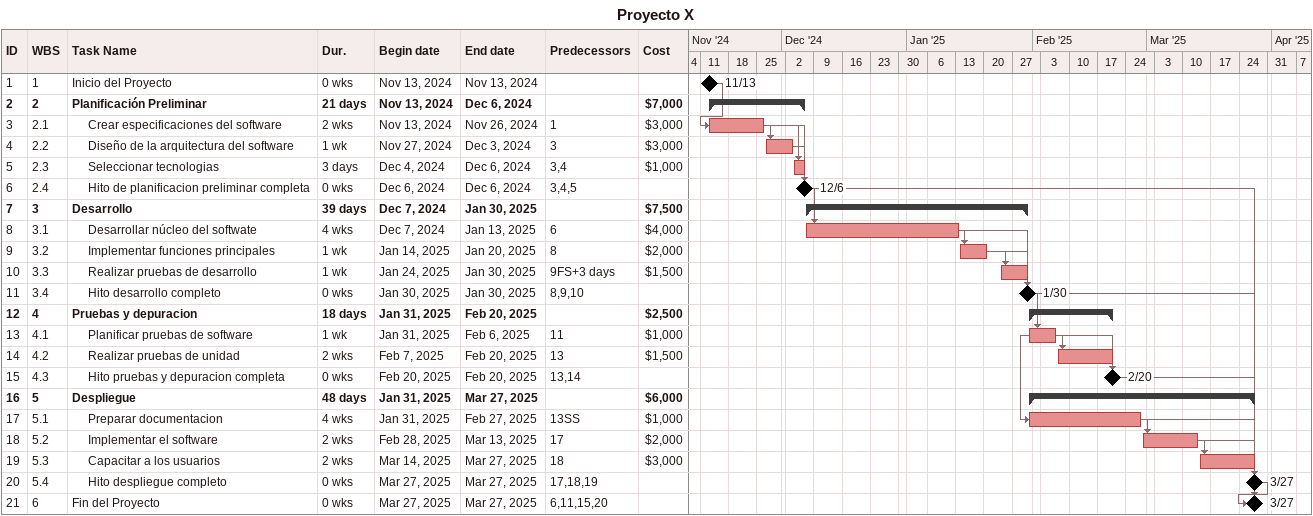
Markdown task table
Proyecto X

| ID | WBS | Task | Duration | Start | Finish | Predecessors | Cost ($) |
|---|---|---|---|---|---|---|---|
| 1 | 1 | Inicio del Proyecto | 0w | 2024-11-13 | 2024-11-13 |  |  |
| 2 | 2 | **Planificación Preliminar** | 21d | 2024-11-13 | 2024-12-06 |  | 7000 |
| 3 | 2.1 | Crear especificaciones del software | 2w | 2024-11-13 | 2024-11-26 | 1 | 3000 |
| 4 | 2.2 | Diseño de la arquitectura del software | 1w | 2024-11-27 | 2024-12-03 | 3 | 3000 |
| 5 | 2.3 | Seleccionar tecnologias | 3d | 2024-12-04 | 2024-12-06 | 3, 4 | 1000 |
| 6 | 2.4 | Hito de planificacion preliminar completa | 0w | 2024-12-06 | 2024-12-06 | 3, 4, 5 |  |
| 7 | 3 | **Desarrollo** | 39d | 2024-12-07 | 2025-01-30 |  | 7500 |
| 8 | 3.1 | Desarrollar núcleo del softwate | 4w | 2024-12-07 | 2025-01-13 | 6 | 4000 |
| 9 | 3.2 | Implementar funciones principales | 1w | 2025-01-14 | 2025-01-20 | 8 | 2000 |
| 10 | 3.3 | Realizar pruebas de desarrollo | 1w | 2025-01-24 | 2025-01-30 | 9FS+3d | 1500 |
| 11 | 3.4 | Hito desarrollo completo | 0w | 2025-01-30 | 2025-01-30 | 8, 9, 10 |  |
| 12 | 4 | **Pruebas y depuracion** | 18d | 2025-01-31 | 2025-02-20 |  | 2500 |
| 13 | 4.1 | Planificar pruebas de software | 1w | 2025-01-31 | 2025-02-06 | 11 | 1000 |
| 14 | 4.2 | Realizar pruebas de unidad | 2w | 2025-02-07 | 2025-02-20 | 13 | 1500 |
| 15 | 4.3 | Hito pruebas y depuracion completa | 0w | 2025-02-20 | 2025-02-20 | 13, 14 |  |
| 16 | 5 | **Despliegue** | 48d | 2025-01-31 | 2025-03-27 |  | 6000 |
| 17 | 5.1 | Preparar documentacion | 4w | 2025-01-31 | 2025-02-27 | 13SS | 1000 |
| 18 | 5.2 | Implementar el software | 2w | 2025-02-28 | 2025-03-13 | 17 | 2000 |
| 19 | 5.3 | Capacitar a los usuarios | 2w | 2025-03-14 | 2025-03-27 | 18 | 3000 |
| 20 | 5.4 | Hito despliegue completo | 0w | 2025-03-27 | 2025-03-27 | 17, 18, 19 |  |
| 21 | 6 | Fin del Proyecto | 0w | 2025-03-27 | 2025-03-27 | 6, 11, 15, 20 |  |
